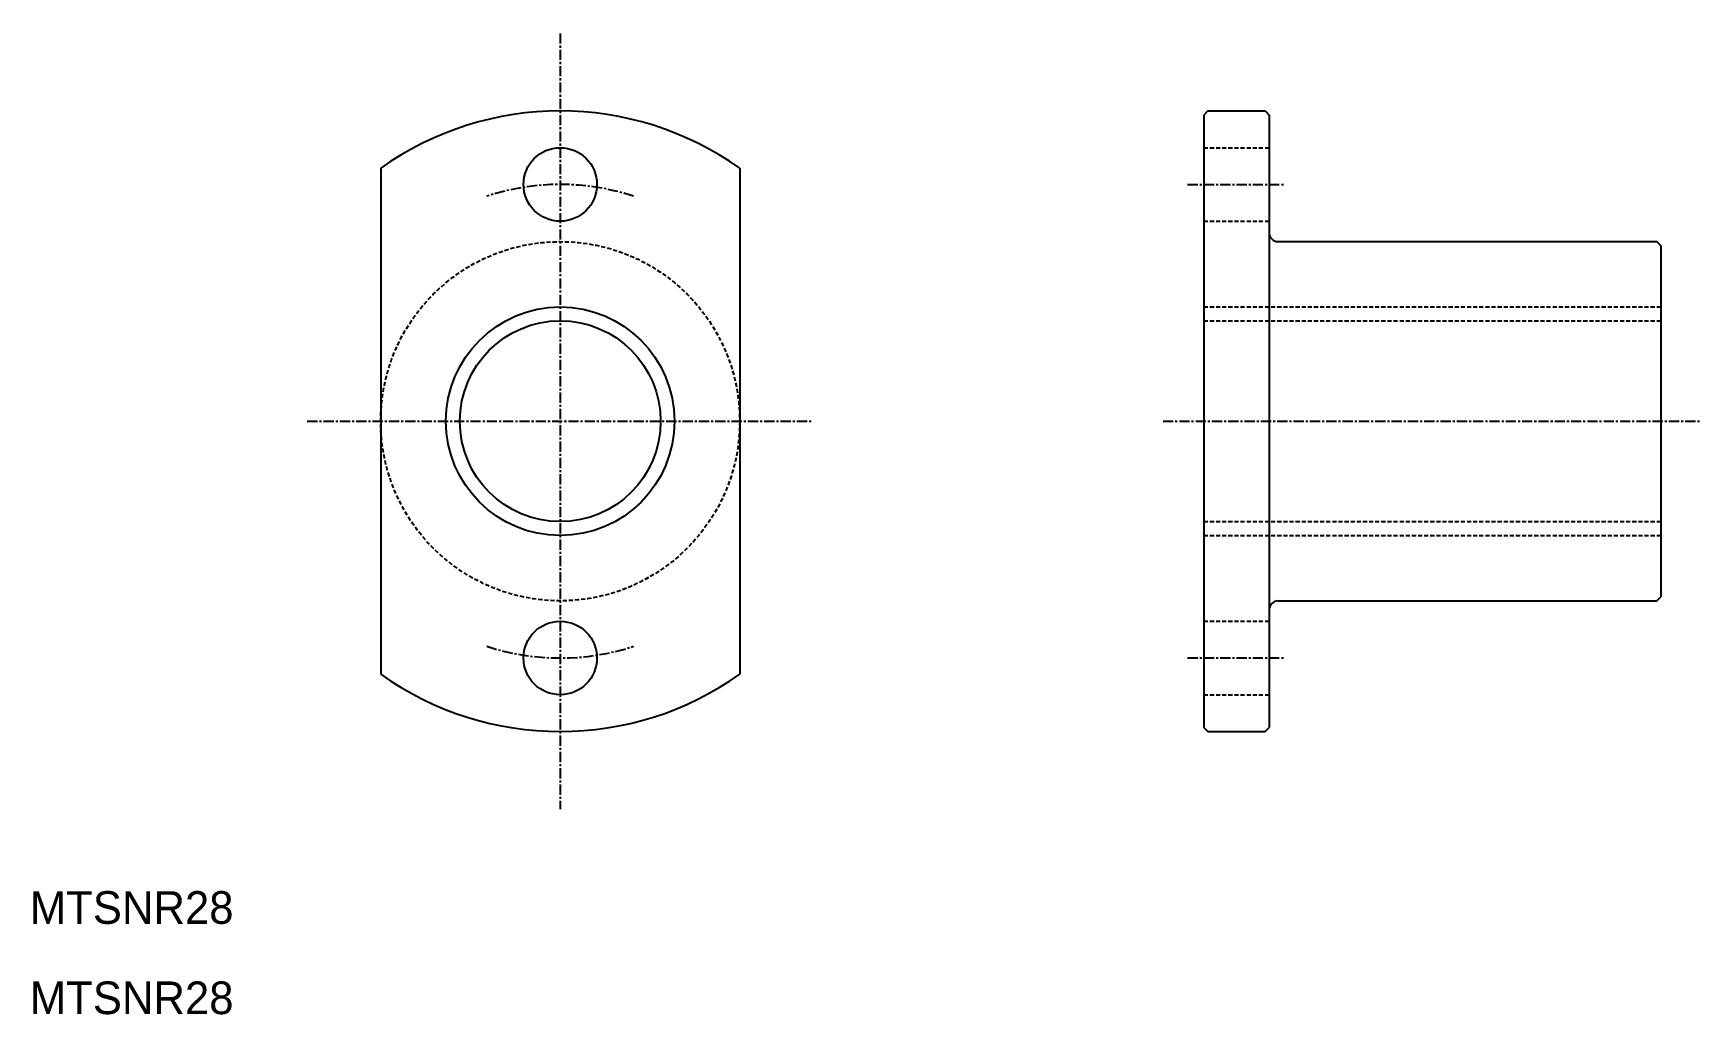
# Model space of a CAD drawing. Extents: x 56 to 261, y 85 to 205.
import ezdxf

# ---------------------------------------------------------------- set-up
doc = ezdxf.new("R2010")
doc.units = 0
doc.linetypes.add('CENTER', pattern=[2, 1.25, -0.25, 0.25, -0.25])
doc.linetypes.add('DASHED', pattern=[0.75, 0.5, -0.25])
doc.layers.get('0').update_dxf_attribs({"linetype": 'CONTINUOUS'})
doc.layers.add('CENTER', color=1, linetype='CENTER')

msp = doc.modelspace()

# ---------------------------------------------------------------- linework, layer by layer
at = {"color": 7, "linetype": 'CONTINUOUS'}
for p, q in [((200.15, 195.63), (199.65, 195.13)), ((199.65, 195.13), (199.65, 120.13)), ((200.15, 195.63), (207.15, 195.63)), ((207.15, 195.63), (207.65, 195.13)), ((207.65, 195.13), (207.65, 120.13)), ((98.78, 188.62), (98.78, 126.65)), ((142.78, 188.62), (142.78, 126.65)), ((208.75, 179.63), (255.15, 179.63)), ((255.15, 179.63), (255.65, 179.13)), ((255.65, 179.13), (255.65, 136.13)), ((199.65, 176.63), (199.65, 176.63)), ((208.75, 135.63), (255.15, 135.63)), ((255.15, 135.63), (255.65, 136.13)), ((199.65, 120.13), (200.15, 119.63)), ((200.15, 119.63), (207.15, 119.63)), ((207.15, 119.63), (207.65, 120.13))]:
    msp.add_line(p, q, dxfattribs=at)
at = {"color": 3, "linetype": 'DASHED'}
for p, q in [((199.65, 191.13), (207.65, 191.13)), ((199.65, 182.13), (207.65, 182.13)), ((199.65, 171.63), (255.65, 171.63)), ((199.65, 169.93), (255.65, 169.93)), ((199.65, 145.33), (255.65, 145.33)), ((199.65, 143.63), (255.65, 143.63)), ((199.65, 133.13), (207.65, 133.13)), ((199.65, 124.13), (207.65, 124.13))]:
    msp.add_line(p, q, dxfattribs=at)
at = {"color": 7, "linetype": 'CONTINUOUS'}
for centre, radius in [((120.78, 186.63), 4.5), ((120.78, 157.63), 12.3), ((120.78, 128.63), 4.5)]:
    msp.add_circle(centre, radius, dxfattribs=at)
at = {"color": 3, "linetype": 'DASHED'}
msp.add_circle((120.78, 157.63), 22, dxfattribs=at)
at = {"color": 3, "linetype": 'CONTINUOUS'}
msp.add_circle((120.78, 157.63), 14, dxfattribs=at)
at = {"color": 7, "linetype": 'CONTINUOUS'}
for centre, radius, start, end in [((120.78, 157.63), 38, 54.6235, 125.3765), ((208.75, 180.73), 1.1, 180, 270), ((208.75, 134.53), 1.1, 90, 180), ((120.78, 157.63), 38, 234.6235, 305.3765)]:
    msp.add_arc(centre, radius, start, end, dxfattribs=at)
at = {"layer": 'CENTER', "color": 1, "linetype": 'CENTER'}
for p, q in [((120.78, 205.13), (120.78, 110.13)), ((197.65, 186.63), (209.65, 186.63)), ((89.78, 157.63), (151.78, 157.63)), ((194.65, 157.63), (260.65, 157.63)), ((197.65, 128.63), (209.65, 128.63))]:
    msp.add_line(p, q, dxfattribs=at)
for start, end in [(71.92, 108.08), (251.92, 288.08)]:
    msp.add_arc((120.78, 157.63), 29, start, end, dxfattribs=at)

# ---------------------------------------------------------------- texts
at = {"color": 7, "linetype": 'CONTINUOUS'}
for p in [(55.78, 96.07), (55.78, 85.01)]:
    msp.add_text('MTSNR28', height=4, dxfattribs=at).set_placement(p)

doc.saveas('drawing.dxf')
